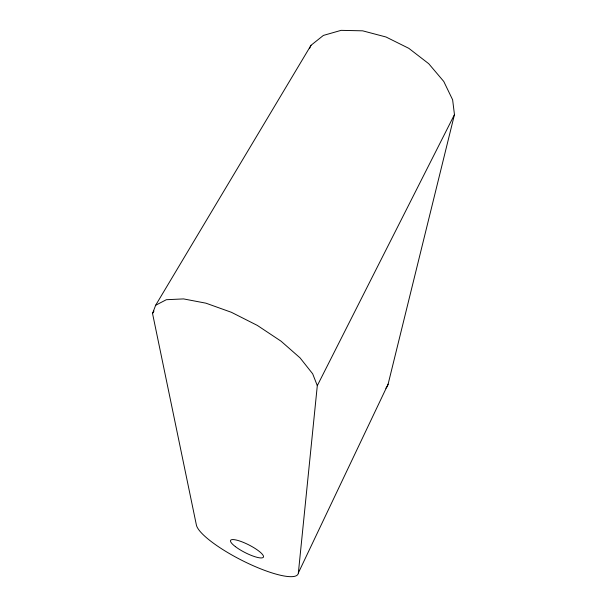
<?xml version="1.0" encoding="UTF-8"?>
<svg xmlns="http://www.w3.org/2000/svg" width="607" height="607" viewBox="0 0 607 607"><rect width="100%" height="100%" fill="white"/><g stroke="black" fill="none" stroke-linecap="round" stroke-linejoin="round"><path stroke-width="0.91" d="M298.363 572.925L317.302 385.657L454.461 114.609L452.625 99.791L443.763 81.452L428.717 63.697L408.815 48.332L386.014 36.997L362.652 30.828L341.104 30.35L323.394 35.418L311.004 45.297L155.642 305.268L152.539 313.478L196.402 525.101A56.876 13.217 27 0 0 248.316 563.486A56.876 13.217 27 0 0 298.363 572.925L388.116 384.14L454.461 114.609M309.464 48.643L311.004 45.297M152.539 313.478L153.996 311.034M155.642 305.268L166.333 299.714L183.549 298.91L205.94 303.181L231.411 312.302L257.353 325.428L281.033 341.172L300.055 357.872L312.681 373.821L317.302 385.657M388.116 384.14A52.566 21.374 26.6 0 1 385.847 388.222M235.372 546.619A18.407 4.272 27 0 0 262.983 557.56A18.407 4.272 27 0 0 242.663 542.104A18.407 4.272 27 0 0 235.372 546.619"/></g></svg>
